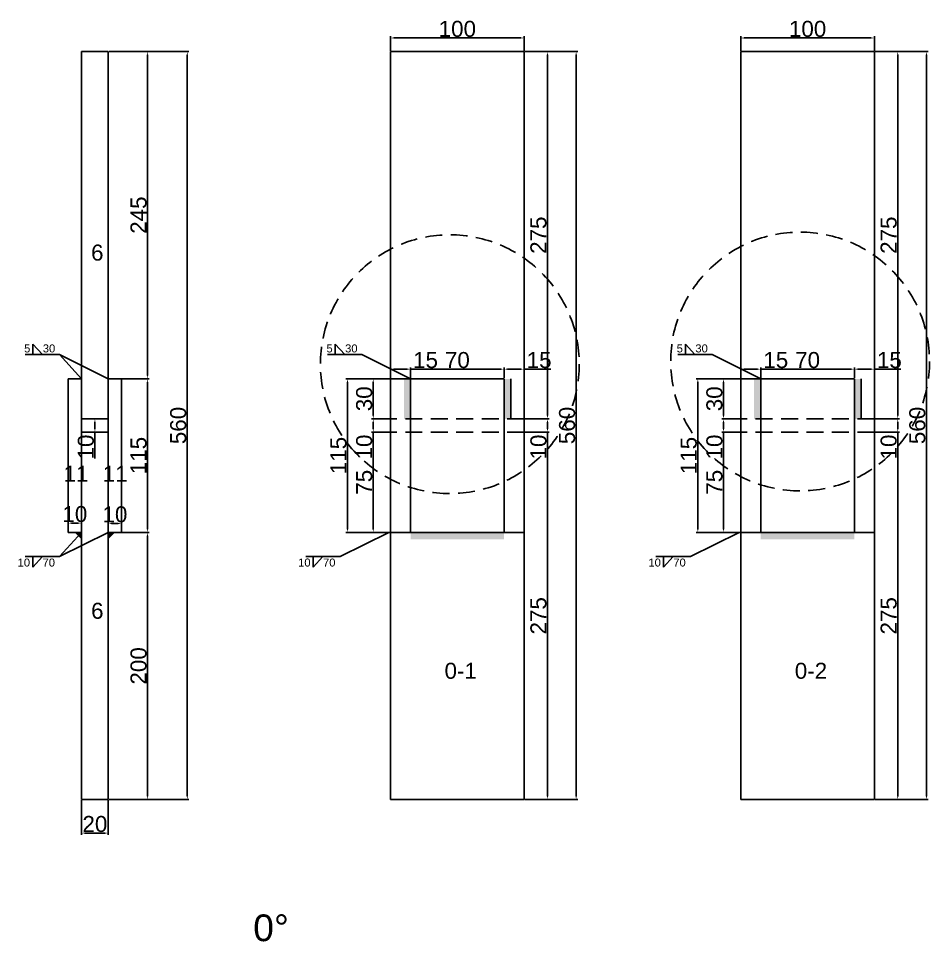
# Model space of a CAD drawing. Header units: millimetres. Extents: x 1455 to 24185, y -7314 to 4772.
# Drawn here: x 21906 to 22588, y 1760 to 2451 of the extents above; entities that cross this region are included whole.
import ezdxf

# ---------------------------------------------------------------- set-up
doc = ezdxf.new("R2010")
doc.units = ezdxf.units.MM
doc.linetypes.add('DASHED', pattern=[19.05, 12.7, -6.35])
for name, color, linetype in [('切平处', 3, 'DASHED'), ('尺寸标注', 6, 'Continuous'), ('标号', 4, 'Continuous'), ('焊缝', 250, 'Continuous')]:
    doc.layers.add(name, color=color, linetype=linetype)
doc.styles.get("Standard").update_dxf_attribs({"font": 'arial.ttf'})
doc.dimstyles.new('ISO-25-JHF', dxfattribs={"dimtxt": 12, "dimasz": 2.5, "dimexe": 1.25, "dimexo": 0.625, "dimtad": 1, "dimtxsty": 'Standard', "dimcen": 2.5, "dimadec": 0, "dimazin": 0, "dimtfac": 1, "dimtmove": 0, "dimatfit": 3, "dimfxl": 1, "dimarcsym": 0})

# ---------------------------------------------------------------- blocks, each defined once
blk = doc.blocks.new('*D1516')
at = {"layer": 'Defpoints', "color": 0, "transparency": 16777216}
for p in [(22284.42, 2436.41), (22184.42, 2426.27), (22284.42, 2426.27)]:
    blk.add_point(p, dxfattribs=at)
at = {"layer": '尺寸标注', "color": 0, "lineweight": -2, "transparency": 16777216}
for p, q in [((22184.42, 2426.9), (22184.42, 2437.66)), ((22186.92, 2436.41), (22281.92, 2436.41)), ((22284.42, 2426.9), (22284.42, 2437.66))]:
    blk.add_line(p, q, dxfattribs=at)
at = {"layer": '尺寸标注', "color": 0, "transparency": 16777216}
for points in [[(22186.92, 2436.83), (22186.92, 2435.99), (22184.42, 2436.41)], [(22281.92, 2436.83), (22281.92, 2435.99), (22284.42, 2436.41)]]:
    blk.add_solid(points, dxfattribs=at)
at = {"layer": '尺寸标注', "color": 0, "transparency": 16777216, "insert": (22234.42, 2443.16), "char_height": 12, "attachment_point": 5}
blk.add_mtext('100', dxfattribs=at)
blk = doc.blocks.new('*D1517')
at = {"layer": 'Defpoints', "color": 0, "transparency": 16777216}
for p in [(22284.42, 2426.27), (22284.42, 2151.27), (22301.9, 2151.27)]:
    blk.add_point(p, dxfattribs=at)
at = {"layer": '尺寸标注', "color": 0, "lineweight": -2, "transparency": 16777216}
for p, q in [((22285.04, 2426.27), (22303.15, 2426.27)), ((22301.9, 2423.77), (22301.9, 2153.77)), ((22285.04, 2151.27), (22303.15, 2151.27))]:
    blk.add_line(p, q, dxfattribs=at)
at = {"layer": '尺寸标注', "color": 0, "transparency": 16777216}
for points in [[(22301.48, 2423.77), (22302.31, 2423.77), (22301.9, 2426.27)], [(22301.48, 2153.77), (22302.31, 2153.77), (22301.9, 2151.27)]]:
    blk.add_solid(points, dxfattribs=at)
at = {"layer": '尺寸标注', "color": 0, "transparency": 16777216, "insert": (22295.15, 2288.77), "char_height": 12, "attachment_point": 5, "rotation": 90}
blk.add_mtext('275', dxfattribs=at)
blk = doc.blocks.new('*D1518')
at = {"layer": 'Defpoints', "color": 0, "transparency": 16777216}
for p in [(22284.42, 2151.27), (22284.42, 2141.27), (22301.9, 2141.27)]:
    blk.add_point(p, dxfattribs=at)
at = {"layer": '尺寸标注', "color": 0, "lineweight": -2, "transparency": 16777216}
for p, q in [((22285.04, 2151.27), (22303.15, 2151.27)), ((22301.9, 2148.77), (22301.9, 2143.77)), ((22285.04, 2141.27), (22303.15, 2141.27)), ((22301.9, 2141.27), (22301.9, 2121.5))]:
    blk.add_line(p, q, dxfattribs=at)
at = {"layer": '尺寸标注', "color": 0, "transparency": 16777216}
for points in [[(22301.48, 2148.77), (22302.31, 2148.77), (22301.9, 2151.27)], [(22301.48, 2143.77), (22302.31, 2143.77), (22301.9, 2141.27)]]:
    blk.add_solid(points, dxfattribs=at)
at = {"layer": '尺寸标注', "color": 0, "transparency": 16777216, "insert": (22295.15, 2130.14), "char_height": 12, "attachment_point": 5, "rotation": 90}
blk.add_mtext('10', dxfattribs=at)
blk = doc.blocks.new('*D1519')
at = {"layer": 'Defpoints', "color": 0, "transparency": 16777216}
for p in [(22284.42, 2141.27), (22284.42, 1866.27), (22301.9, 1866.27)]:
    blk.add_point(p, dxfattribs=at)
at = {"layer": '尺寸标注', "color": 0, "lineweight": -2, "transparency": 16777216}
for p, q in [((22285.04, 2141.27), (22303.15, 2141.27)), ((22301.9, 2138.77), (22301.9, 1868.77)), ((22285.04, 1866.27), (22303.15, 1866.27))]:
    blk.add_line(p, q, dxfattribs=at)
at = {"layer": '尺寸标注', "color": 0, "transparency": 16777216}
for points in [[(22301.48, 2138.77), (22302.31, 2138.77), (22301.9, 2141.27)], [(22301.48, 1868.77), (22302.31, 1868.77), (22301.9, 1866.27)]]:
    blk.add_solid(points, dxfattribs=at)
at = {"layer": '尺寸标注', "color": 0, "transparency": 16777216, "insert": (22295.15, 2003.77), "char_height": 12, "attachment_point": 5, "rotation": 90}
blk.add_mtext('275', dxfattribs=at)
blk = doc.blocks.new('*D1448')
at = {"layer": 'Defpoints', "color": 0, "transparency": 16777216}
for p in [(22284.42, 2426.27), (22284.42, 1866.27), (22323.35, 1866.27)]:
    blk.add_point(p, dxfattribs=at)
at = {"layer": '尺寸标注', "color": 0, "lineweight": -2, "transparency": 16777216}
for p, q in [((22285.04, 2426.27), (22324.6, 2426.27)), ((22323.35, 2423.77), (22323.35, 1868.77)), ((22285.04, 1866.27), (22324.6, 1866.27))]:
    blk.add_line(p, q, dxfattribs=at)
at = {"layer": '尺寸标注', "color": 0, "transparency": 16777216}
for points in [[(22322.93, 2423.77), (22323.77, 2423.77), (22323.35, 2426.27)], [(22322.93, 1868.77), (22323.77, 1868.77), (22323.35, 1866.27)]]:
    blk.add_solid(points, dxfattribs=at)
at = {"layer": '尺寸标注', "color": 0, "transparency": 16777216, "insert": (22316.6, 2146.27), "char_height": 12, "attachment_point": 5, "rotation": 90}
blk.add_mtext('560', dxfattribs=at)
blk = doc.blocks.new('*D1520')
at = {"layer": 'Defpoints', "color": 0, "transparency": 16777216}
for p in [(21953.15, 1866.27), (21973.15, 1866.27), (21973.15, 1841.08)]:
    blk.add_point(p, dxfattribs=at)
at = {"layer": '尺寸标注', "color": 0, "lineweight": -2, "transparency": 16777216}
for p, q in [((21953.15, 1865.65), (21953.15, 1839.83)), ((21973.15, 1865.65), (21973.15, 1839.83)), ((21955.65, 1841.08), (21970.65, 1841.08))]:
    blk.add_line(p, q, dxfattribs=at)
at = {"layer": '尺寸标注', "color": 0, "transparency": 16777216}
for points in [[(21955.65, 1841.49), (21955.65, 1840.66), (21953.15, 1841.08)], [(21970.65, 1841.49), (21970.65, 1840.66), (21973.15, 1841.08)]]:
    blk.add_solid(points, dxfattribs=at)
at = {"layer": '尺寸标注', "color": 0, "transparency": 16777216, "insert": (21963.15, 1847.83), "char_height": 12, "attachment_point": 5}
blk.add_mtext('20', dxfattribs=at)
blk = doc.blocks.new('*D1521')
at = {"layer": 'Defpoints', "color": 0, "transparency": 16777216}
for p in [(21953.15, 2073.16), (21943.15, 2066.27), (21953.15, 2066.27)]:
    blk.add_point(p, dxfattribs=at)
at = {"layer": '尺寸标注', "color": 0, "lineweight": -2, "transparency": 16777216}
for p, q in [((21943.15, 2066.9), (21943.15, 2074.41)), ((21953.15, 2066.9), (21953.15, 2074.41)), ((21945.65, 2073.16), (21950.65, 2073.16))]:
    blk.add_line(p, q, dxfattribs=at)
at = {"layer": '尺寸标注', "color": 0, "transparency": 16777216}
for points in [[(21945.65, 2073.57), (21945.65, 2072.74), (21943.15, 2073.16)], [(21950.65, 2073.57), (21950.65, 2072.74), (21953.15, 2073.16)]]:
    blk.add_solid(points, dxfattribs=at)
at = {"layer": '尺寸标注', "color": 0, "transparency": 16777216, "insert": (21948.15, 2079.91), "char_height": 12, "attachment_point": 5}
blk.add_mtext('10', dxfattribs=at)
blk = doc.blocks.new('*D1522')
at = {"layer": 'Defpoints', "color": 0, "transparency": 16777216}
for p in [(21983.15, 2072.94), (21973.15, 2066.27), (21983.15, 2066.27)]:
    blk.add_point(p, dxfattribs=at)
at = {"layer": '尺寸标注', "color": 0, "lineweight": -2, "transparency": 16777216}
for p, q in [((21973.15, 2066.9), (21973.15, 2074.19)), ((21983.15, 2066.9), (21983.15, 2074.19)), ((21975.65, 2072.94), (21980.65, 2072.94))]:
    blk.add_line(p, q, dxfattribs=at)
at = {"layer": '尺寸标注', "color": 0, "transparency": 16777216}
for points in [[(21975.65, 2073.36), (21975.65, 2072.53), (21973.15, 2072.94)], [(21980.65, 2073.36), (21980.65, 2072.53), (21983.15, 2072.94)]]:
    blk.add_solid(points, dxfattribs=at)
at = {"layer": '尺寸标注', "color": 0, "transparency": 16777216, "insert": (21978.15, 2079.69), "char_height": 12, "attachment_point": 5}
blk.add_mtext('10', dxfattribs=at)
blk = doc.blocks.new('*D1523')
at = {"layer": 'Defpoints', "color": 0, "transparency": 16777216}
for p in [(21973.15, 2426.27), (21973.15, 2181.27), (22002.62, 2181.27)]:
    blk.add_point(p, dxfattribs=at)
at = {"layer": '尺寸标注', "color": 0, "lineweight": -2, "transparency": 16777216}
for p, q in [((21973.78, 2426.27), (22003.87, 2426.27)), ((22002.62, 2423.77), (22002.62, 2183.77)), ((21973.78, 2181.27), (22003.87, 2181.27))]:
    blk.add_line(p, q, dxfattribs=at)
at = {"layer": '尺寸标注', "color": 0, "transparency": 16777216}
for points in [[(22002.2, 2423.77), (22003.04, 2423.77), (22002.62, 2426.27)], [(22002.2, 2183.77), (22003.04, 2183.77), (22002.62, 2181.27)]]:
    blk.add_solid(points, dxfattribs=at)
at = {"layer": '尺寸标注', "color": 0, "transparency": 16777216, "insert": (21995.87, 2303.77), "char_height": 12, "attachment_point": 5, "rotation": 90}
blk.add_mtext('245', dxfattribs=at)
blk = doc.blocks.new('*D1524')
at = {"layer": 'Defpoints', "color": 0, "transparency": 16777216}
for p in [(21983.15, 2181.27), (21983.15, 2066.27), (22002.62, 2066.27)]:
    blk.add_point(p, dxfattribs=at)
at = {"layer": '尺寸标注', "color": 0, "lineweight": -2, "transparency": 16777216}
for p, q in [((21983.78, 2181.27), (22003.87, 2181.27)), ((22002.62, 2178.77), (22002.62, 2068.77)), ((21983.78, 2066.27), (22003.87, 2066.27))]:
    blk.add_line(p, q, dxfattribs=at)
at = {"layer": '尺寸标注', "color": 0, "transparency": 16777216}
for points in [[(22002.2, 2178.77), (22003.04, 2178.77), (22002.62, 2181.27)], [(22002.2, 2068.77), (22003.04, 2068.77), (22002.62, 2066.27)]]:
    blk.add_solid(points, dxfattribs=at)
at = {"layer": '尺寸标注', "color": 0, "transparency": 16777216, "insert": (21995.87, 2123.77), "char_height": 12, "attachment_point": 5, "rotation": 90}
blk.add_mtext('115', dxfattribs=at)
blk = doc.blocks.new('*D1525')
at = {"layer": 'Defpoints', "color": 0, "transparency": 16777216}
for p in [(21973.15, 2066.27), (21973.15, 1866.27), (22002.62, 1866.27)]:
    blk.add_point(p, dxfattribs=at)
at = {"layer": '尺寸标注', "color": 0, "lineweight": -2, "transparency": 16777216}
for p, q in [((21973.78, 2066.27), (22003.87, 2066.27)), ((22002.62, 2063.77), (22002.62, 1868.77)), ((21973.78, 1866.27), (22003.87, 1866.27))]:
    blk.add_line(p, q, dxfattribs=at)
at = {"layer": '尺寸标注', "color": 0, "transparency": 16777216}
for points in [[(22002.2, 2063.77), (22003.04, 2063.77), (22002.62, 2066.27)], [(22002.2, 1868.77), (22003.04, 1868.77), (22002.62, 1866.27)]]:
    blk.add_solid(points, dxfattribs=at)
at = {"layer": '尺寸标注', "color": 0, "transparency": 16777216, "insert": (21995.87, 1966.27), "char_height": 12, "attachment_point": 5, "rotation": 90}
blk.add_mtext('200', dxfattribs=at)
blk = doc.blocks.new('*D1449')
at = {"layer": 'Defpoints', "color": 0, "transparency": 16777216}
for p in [(21973.78, 2426.27), (21973.78, 1866.27), (22032.29, 1866.27)]:
    blk.add_point(p, dxfattribs=at)
at = {"layer": '尺寸标注', "color": 0, "lineweight": -2, "transparency": 16777216}
for p, q in [((21974.4, 2426.27), (22033.54, 2426.27)), ((22032.29, 2423.77), (22032.29, 1868.77)), ((21974.4, 1866.27), (22033.54, 1866.27))]:
    blk.add_line(p, q, dxfattribs=at)
at = {"layer": '尺寸标注', "color": 0, "transparency": 16777216}
for points in [[(22031.87, 2423.77), (22032.71, 2423.77), (22032.29, 2426.27)], [(22031.87, 1868.77), (22032.71, 1868.77), (22032.29, 1866.27)]]:
    blk.add_solid(points, dxfattribs=at)
at = {"layer": '尺寸标注', "color": 0, "transparency": 16777216, "insert": (22025.54, 2146.27), "char_height": 12, "attachment_point": 5, "rotation": 90}
blk.add_mtext('560', dxfattribs=at)
blk = doc.blocks.new('*D1526')
at = {"layer": 'Defpoints', "color": 0, "transparency": 16777216}
for p in [(21973.15, 2151.27), (21963.15, 2141.27), (21973.15, 2141.27)]:
    blk.add_point(p, dxfattribs=at)
at = {"layer": '尺寸标注', "color": 0, "lineweight": -2, "transparency": 16777216}
for p, q in [((21972.53, 2151.27), (21961.9, 2151.27)), ((21963.15, 2148.77), (21963.15, 2143.77)), ((21972.53, 2141.27), (21961.9, 2141.27)), ((21963.15, 2141.27), (21963.15, 2121.5))]:
    blk.add_line(p, q, dxfattribs=at)
at = {"layer": '尺寸标注', "color": 0, "transparency": 16777216}
for points in [[(21962.74, 2148.77), (21963.57, 2148.77), (21963.15, 2151.27)], [(21962.74, 2143.77), (21963.57, 2143.77), (21963.15, 2141.27)]]:
    blk.add_solid(points, dxfattribs=at)
at = {"layer": '尺寸标注', "color": 0, "transparency": 16777216, "insert": (21956.4, 2130.14), "char_height": 12, "attachment_point": 5, "rotation": 90}
blk.add_mtext('10', dxfattribs=at)
blk = doc.blocks.new('*D1527')
at = {"layer": 'Defpoints', "color": 0, "transparency": 16777216}
for p in [(22152.26, 2181.27), (22199.42, 2181.27), (22199.42, 2066.27)]:
    blk.add_point(p, dxfattribs=at)
at = {"layer": '尺寸标注', "color": 0, "lineweight": -2, "transparency": 16777216}
for p, q in [((22198.79, 2181.27), (22151.01, 2181.27)), ((22152.26, 2068.77), (22152.26, 2178.77)), ((22198.79, 2066.27), (22151.01, 2066.27))]:
    blk.add_line(p, q, dxfattribs=at)
at = {"layer": '尺寸标注', "color": 0, "transparency": 16777216}
for points in [[(22151.84, 2178.77), (22152.68, 2178.77), (22152.26, 2181.27)], [(22151.84, 2068.77), (22152.68, 2068.77), (22152.26, 2066.27)]]:
    blk.add_solid(points, dxfattribs=at)
at = {"layer": '尺寸标注', "color": 0, "transparency": 16777216, "insert": (22145.51, 2123.77), "char_height": 12, "attachment_point": 5, "rotation": 90}
blk.add_mtext('115', dxfattribs=at)
blk = doc.blocks.new('*D1450')
at = {"layer": 'Defpoints', "color": 0, "transparency": 16777216}
for p in [(22171.47, 2181.27), (22184.42, 2181.27), (22184.42, 2151.27)]:
    blk.add_point(p, dxfattribs=at)
at = {"layer": '尺寸标注', "color": 0, "lineweight": -2, "transparency": 16777216}
for p, q in [((22183.79, 2181.27), (22170.22, 2181.27)), ((22171.47, 2153.77), (22171.47, 2178.77)), ((22183.79, 2151.27), (22170.22, 2151.27))]:
    blk.add_line(p, q, dxfattribs=at)
at = {"layer": '尺寸标注', "color": 0, "transparency": 16777216}
for points in [[(22171.05, 2178.77), (22171.89, 2178.77), (22171.47, 2181.27)], [(22171.05, 2153.77), (22171.89, 2153.77), (22171.47, 2151.27)]]:
    blk.add_solid(points, dxfattribs=at)
at = {"layer": '尺寸标注', "color": 0, "transparency": 16777216, "insert": (22164.71, 2166.27), "char_height": 12, "attachment_point": 5, "rotation": 90}
blk.add_mtext('30', dxfattribs=at)
blk = doc.blocks.new('*D1497')
at = {"layer": 'Defpoints', "color": 0, "transparency": 16777216}
for p in [(22199.42, 2188.45), (22184.42, 2181.27), (22199.42, 2181.27)]:
    blk.add_point(p, dxfattribs=at)
at = {"layer": '尺寸标注', "color": 0, "lineweight": -2, "transparency": 16777216}
for p, q in [((22184.42, 2181.9), (22184.42, 2189.7)), ((22186.92, 2188.45), (22196.92, 2188.45)), ((22199.42, 2181.9), (22199.42, 2189.7)), ((22199.42, 2188.45), (22219.32, 2188.45))]:
    blk.add_line(p, q, dxfattribs=at)
at = {"layer": '尺寸标注', "color": 0, "transparency": 16777216}
for points in [[(22186.92, 2188.86), (22186.92, 2188.03), (22184.42, 2188.45)], [(22196.92, 2188.86), (22196.92, 2188.03), (22199.42, 2188.45)]]:
    blk.add_solid(points, dxfattribs=at)
at = {"layer": '尺寸标注', "color": 0, "transparency": 16777216, "insert": (22210.62, 2195.2), "char_height": 12, "attachment_point": 5}
blk.add_mtext('15', dxfattribs=at)
blk = doc.blocks.new('*D1498')
at = {"layer": 'Defpoints', "color": 0, "transparency": 16777216}
for p in [(22269.42, 2188.45), (22199.42, 2181.27), (22269.42, 2181.27)]:
    blk.add_point(p, dxfattribs=at)
at = {"layer": '尺寸标注', "color": 0, "lineweight": -2, "transparency": 16777216}
for p, q in [((22199.42, 2181.9), (22199.42, 2189.7)), ((22201.92, 2188.45), (22266.92, 2188.45)), ((22269.42, 2181.9), (22269.42, 2189.7))]:
    blk.add_line(p, q, dxfattribs=at)
at = {"layer": '尺寸标注', "color": 0, "transparency": 16777216}
for points in [[(22201.92, 2188.86), (22201.92, 2188.03), (22199.42, 2188.45)], [(22266.92, 2188.86), (22266.92, 2188.03), (22269.42, 2188.45)]]:
    blk.add_solid(points, dxfattribs=at)
at = {"layer": '尺寸标注', "color": 0, "transparency": 16777216, "insert": (22234.42, 2195.2), "char_height": 12, "attachment_point": 5}
blk.add_mtext('70', dxfattribs=at)
blk = doc.blocks.new('*D1499')
at = {"layer": 'Defpoints', "color": 0, "transparency": 16777216}
for p in [(22284.42, 2188.45), (22269.42, 2181.27), (22284.42, 2181.27)]:
    blk.add_point(p, dxfattribs=at)
at = {"layer": '尺寸标注', "color": 0, "lineweight": -2, "transparency": 16777216}
for p, q in [((22269.42, 2181.9), (22269.42, 2189.7)), ((22271.92, 2188.45), (22281.92, 2188.45)), ((22284.42, 2181.9), (22284.42, 2189.7)), ((22284.42, 2188.45), (22304.32, 2188.45))]:
    blk.add_line(p, q, dxfattribs=at)
at = {"layer": '尺寸标注', "color": 0, "transparency": 16777216}
for points in [[(22271.92, 2188.86), (22271.92, 2188.03), (22269.42, 2188.45)], [(22281.92, 2188.86), (22281.92, 2188.03), (22284.42, 2188.45)]]:
    blk.add_solid(points, dxfattribs=at)
at = {"layer": '尺寸标注', "color": 0, "transparency": 16777216, "insert": (22295.62, 2195.2), "char_height": 12, "attachment_point": 5}
blk.add_mtext('15', dxfattribs=at)
blk = doc.blocks.new('*D1500')
at = {"layer": 'Defpoints', "color": 0, "transparency": 16777216}
for p in [(22184.42, 2151.27), (22171.47, 2141.27), (22184.42, 2141.27)]:
    blk.add_point(p, dxfattribs=at)
at = {"layer": '尺寸标注', "color": 0, "lineweight": -2, "transparency": 16777216}
for p, q in [((22183.79, 2151.27), (22170.22, 2151.27)), ((22171.47, 2148.77), (22171.47, 2143.77)), ((22183.79, 2141.27), (22170.22, 2141.27)), ((22171.47, 2141.27), (22171.47, 2121.5))]:
    blk.add_line(p, q, dxfattribs=at)
at = {"layer": '尺寸标注', "color": 0, "transparency": 16777216}
for points in [[(22171.05, 2148.77), (22171.89, 2148.77), (22171.47, 2151.27)], [(22171.05, 2143.77), (22171.89, 2143.77), (22171.47, 2141.27)]]:
    blk.add_solid(points, dxfattribs=at)
at = {"layer": '尺寸标注', "color": 0, "transparency": 16777216, "insert": (22164.72, 2130.14), "char_height": 12, "attachment_point": 5, "rotation": 90}
blk.add_mtext('10', dxfattribs=at)
blk = doc.blocks.new('*D1501')
at = {"layer": 'Defpoints', "color": 0, "transparency": 16777216}
for p in [(22184.42, 2141.27), (22171.47, 2066.27), (22184.42, 2066.27)]:
    blk.add_point(p, dxfattribs=at)
at = {"layer": '尺寸标注', "color": 0, "lineweight": -2, "transparency": 16777216}
for p, q in [((22183.79, 2141.27), (22170.22, 2141.27)), ((22171.47, 2138.77), (22171.47, 2068.77)), ((22183.79, 2066.27), (22170.22, 2066.27))]:
    blk.add_line(p, q, dxfattribs=at)
at = {"layer": '尺寸标注', "color": 0, "transparency": 16777216}
for points in [[(22171.05, 2138.77), (22171.89, 2138.77), (22171.47, 2141.27)], [(22171.05, 2068.77), (22171.89, 2068.77), (22171.47, 2066.27)]]:
    blk.add_solid(points, dxfattribs=at)
at = {"layer": '尺寸标注', "color": 0, "transparency": 16777216, "insert": (22164.74, 2103.77), "char_height": 12, "attachment_point": 5, "rotation": 90}
blk.add_mtext('75', dxfattribs=at)
blk = doc.blocks.new('*D1595')
at = {"layer": 'Defpoints', "color": 0, "transparency": 16777216}
for p in [(22546.57, 2436.41), (22446.57, 2426.27), (22546.57, 2426.27)]:
    blk.add_point(p, dxfattribs=at)
at = {"layer": '尺寸标注', "color": 0, "lineweight": -2, "transparency": 16777216}
for p, q in [((22446.57, 2426.9), (22446.57, 2437.66)), ((22449.07, 2436.41), (22544.07, 2436.41)), ((22546.57, 2426.9), (22546.57, 2437.66))]:
    blk.add_line(p, q, dxfattribs=at)
at = {"layer": '尺寸标注', "color": 0, "transparency": 16777216}
for points in [[(22449.07, 2436.83), (22449.07, 2435.99), (22446.57, 2436.41)], [(22544.07, 2436.83), (22544.07, 2435.99), (22546.57, 2436.41)]]:
    blk.add_solid(points, dxfattribs=at)
at = {"layer": '尺寸标注', "color": 0, "transparency": 16777216, "insert": (22496.57, 2443.16), "char_height": 12, "attachment_point": 5}
blk.add_mtext('100', dxfattribs=at)
blk = doc.blocks.new('*D1596')
at = {"layer": 'Defpoints', "color": 0, "transparency": 16777216}
for p in [(22546.57, 2426.27), (22546.57, 2151.27), (22564.05, 2151.27)]:
    blk.add_point(p, dxfattribs=at)
at = {"layer": '尺寸标注', "color": 0, "lineweight": -2, "transparency": 16777216}
for p, q in [((22547.2, 2426.27), (22565.3, 2426.27)), ((22564.05, 2423.77), (22564.05, 2153.77)), ((22547.2, 2151.27), (22565.3, 2151.27))]:
    blk.add_line(p, q, dxfattribs=at)
at = {"layer": '尺寸标注', "color": 0, "transparency": 16777216}
for points in [[(22563.63, 2423.77), (22564.47, 2423.77), (22564.05, 2426.27)], [(22563.63, 2153.77), (22564.47, 2153.77), (22564.05, 2151.27)]]:
    blk.add_solid(points, dxfattribs=at)
at = {"layer": '尺寸标注', "color": 0, "transparency": 16777216, "insert": (22557.3, 2288.77), "char_height": 12, "attachment_point": 5, "rotation": 90}
blk.add_mtext('275', dxfattribs=at)
blk = doc.blocks.new('*D1597')
at = {"layer": 'Defpoints', "color": 0, "transparency": 16777216}
for p in [(22546.57, 2151.27), (22546.57, 2141.27), (22564.05, 2141.27)]:
    blk.add_point(p, dxfattribs=at)
at = {"layer": '尺寸标注', "color": 0, "lineweight": -2, "transparency": 16777216}
for p, q in [((22547.2, 2151.27), (22565.3, 2151.27)), ((22564.05, 2148.77), (22564.05, 2143.77)), ((22547.2, 2141.27), (22565.3, 2141.27)), ((22564.05, 2141.27), (22564.05, 2121.5))]:
    blk.add_line(p, q, dxfattribs=at)
at = {"layer": '尺寸标注', "color": 0, "transparency": 16777216}
for points in [[(22563.63, 2148.77), (22564.47, 2148.77), (22564.05, 2151.27)], [(22563.63, 2143.77), (22564.47, 2143.77), (22564.05, 2141.27)]]:
    blk.add_solid(points, dxfattribs=at)
at = {"layer": '尺寸标注', "color": 0, "transparency": 16777216, "insert": (22557.3, 2130.14), "char_height": 12, "attachment_point": 5, "rotation": 90}
blk.add_mtext('10', dxfattribs=at)
blk = doc.blocks.new('*D1598')
at = {"layer": 'Defpoints', "color": 0, "transparency": 16777216}
for p in [(22546.57, 2141.27), (22546.57, 1866.27), (22564.05, 1866.27)]:
    blk.add_point(p, dxfattribs=at)
at = {"layer": '尺寸标注', "color": 0, "lineweight": -2, "transparency": 16777216}
for p, q in [((22547.2, 2141.27), (22565.3, 2141.27)), ((22564.05, 2138.77), (22564.05, 1868.77)), ((22547.2, 1866.27), (22565.3, 1866.27))]:
    blk.add_line(p, q, dxfattribs=at)
at = {"layer": '尺寸标注', "color": 0, "transparency": 16777216}
for points in [[(22563.63, 2138.77), (22564.47, 2138.77), (22564.05, 2141.27)], [(22563.63, 1868.77), (22564.47, 1868.77), (22564.05, 1866.27)]]:
    blk.add_solid(points, dxfattribs=at)
at = {"layer": '尺寸标注', "color": 0, "transparency": 16777216, "insert": (22557.3, 2003.77), "char_height": 12, "attachment_point": 5, "rotation": 90}
blk.add_mtext('275', dxfattribs=at)
blk = doc.blocks.new('*D1479')
at = {"layer": 'Defpoints', "color": 0, "transparency": 16777216}
for p in [(22546.57, 2426.27), (22546.57, 1866.27), (22585.5, 1866.27)]:
    blk.add_point(p, dxfattribs=at)
at = {"layer": '尺寸标注', "color": 0, "lineweight": -2, "transparency": 16777216}
for p, q in [((22547.2, 2426.27), (22586.75, 2426.27)), ((22585.5, 2423.77), (22585.5, 1868.77)), ((22547.2, 1866.27), (22586.75, 1866.27))]:
    blk.add_line(p, q, dxfattribs=at)
at = {"layer": '尺寸标注', "color": 0, "transparency": 16777216}
for points in [[(22585.08, 2423.77), (22585.92, 2423.77), (22585.5, 2426.27)], [(22585.08, 1868.77), (22585.92, 1868.77), (22585.5, 1866.27)]]:
    blk.add_solid(points, dxfattribs=at)
at = {"layer": '尺寸标注', "color": 0, "transparency": 16777216, "insert": (22578.75, 2146.27), "char_height": 12, "attachment_point": 5, "rotation": 90}
blk.add_mtext('560', dxfattribs=at)
blk = doc.blocks.new('*D1599')
at = {"layer": 'Defpoints', "color": 0, "transparency": 16777216}
for p in [(22414.41, 2181.27), (22461.57, 2181.27), (22461.57, 2066.27)]:
    blk.add_point(p, dxfattribs=at)
at = {"layer": '尺寸标注', "color": 0, "lineweight": -2, "transparency": 16777216}
for p, q in [((22460.95, 2181.27), (22413.16, 2181.27)), ((22414.41, 2068.77), (22414.41, 2178.77)), ((22460.95, 2066.27), (22413.16, 2066.27))]:
    blk.add_line(p, q, dxfattribs=at)
at = {"layer": '尺寸标注', "color": 0, "transparency": 16777216}
for points in [[(22414, 2178.77), (22414.83, 2178.77), (22414.41, 2181.27)], [(22414, 2068.77), (22414.83, 2068.77), (22414.41, 2066.27)]]:
    blk.add_solid(points, dxfattribs=at)
at = {"layer": '尺寸标注', "color": 0, "transparency": 16777216, "insert": (22407.66, 2123.77), "char_height": 12, "attachment_point": 5, "rotation": 90}
blk.add_mtext('115', dxfattribs=at)
blk = doc.blocks.new('*D1480')
at = {"layer": 'Defpoints', "color": 0, "transparency": 16777216}
for p in [(22433.62, 2181.27), (22446.57, 2181.27), (22446.57, 2151.27)]:
    blk.add_point(p, dxfattribs=at)
at = {"layer": '尺寸标注', "color": 0, "lineweight": -2, "transparency": 16777216}
for p, q in [((22445.95, 2181.27), (22432.37, 2181.27)), ((22433.62, 2153.77), (22433.62, 2178.77)), ((22445.95, 2151.27), (22432.37, 2151.27))]:
    blk.add_line(p, q, dxfattribs=at)
at = {"layer": '尺寸标注', "color": 0, "transparency": 16777216}
for points in [[(22433.2, 2178.77), (22434.04, 2178.77), (22433.62, 2181.27)], [(22433.2, 2153.77), (22434.04, 2153.77), (22433.62, 2151.27)]]:
    blk.add_solid(points, dxfattribs=at)
at = {"layer": '尺寸标注', "color": 0, "transparency": 16777216, "insert": (22426.86, 2166.27), "char_height": 12, "attachment_point": 5, "rotation": 90}
blk.add_mtext('30', dxfattribs=at)
blk = doc.blocks.new('*D1600')
at = {"layer": 'Defpoints', "color": 0, "transparency": 16777216}
for p in [(22461.57, 2188.45), (22446.57, 2181.27), (22461.57, 2181.27)]:
    blk.add_point(p, dxfattribs=at)
at = {"layer": '尺寸标注', "color": 0, "lineweight": -2, "transparency": 16777216}
for p, q in [((22446.57, 2181.9), (22446.57, 2189.7)), ((22449.07, 2188.45), (22459.07, 2188.45)), ((22461.57, 2181.9), (22461.57, 2189.7)), ((22461.57, 2188.45), (22481.47, 2188.45))]:
    blk.add_line(p, q, dxfattribs=at)
at = {"layer": '尺寸标注', "color": 0, "transparency": 16777216}
for points in [[(22449.07, 2188.86), (22449.07, 2188.03), (22446.57, 2188.45)], [(22459.07, 2188.86), (22459.07, 2188.03), (22461.57, 2188.45)]]:
    blk.add_solid(points, dxfattribs=at)
at = {"layer": '尺寸标注', "color": 0, "transparency": 16777216, "insert": (22472.77, 2195.2), "char_height": 12, "attachment_point": 5}
blk.add_mtext('15', dxfattribs=at)
blk = doc.blocks.new('*D1601')
at = {"layer": 'Defpoints', "color": 0, "transparency": 16777216}
for p in [(22531.57, 2188.45), (22461.57, 2181.27), (22531.57, 2181.27)]:
    blk.add_point(p, dxfattribs=at)
at = {"layer": '尺寸标注', "color": 0, "lineweight": -2, "transparency": 16777216}
for p, q in [((22461.57, 2181.9), (22461.57, 2189.7)), ((22464.07, 2188.45), (22529.07, 2188.45)), ((22531.57, 2181.9), (22531.57, 2189.7))]:
    blk.add_line(p, q, dxfattribs=at)
at = {"layer": '尺寸标注', "color": 0, "transparency": 16777216}
for points in [[(22464.07, 2188.86), (22464.07, 2188.03), (22461.57, 2188.45)], [(22529.07, 2188.86), (22529.07, 2188.03), (22531.57, 2188.45)]]:
    blk.add_solid(points, dxfattribs=at)
at = {"layer": '尺寸标注', "color": 0, "transparency": 16777216, "insert": (22496.57, 2195.2), "char_height": 12, "attachment_point": 5}
blk.add_mtext('70', dxfattribs=at)
blk = doc.blocks.new('*D1602')
at = {"layer": 'Defpoints', "color": 0, "transparency": 16777216}
for p in [(22546.57, 2188.45), (22531.57, 2181.27), (22546.57, 2181.27)]:
    blk.add_point(p, dxfattribs=at)
at = {"layer": '尺寸标注', "color": 0, "lineweight": -2, "transparency": 16777216}
for p, q in [((22531.57, 2181.9), (22531.57, 2189.7)), ((22534.07, 2188.45), (22544.07, 2188.45)), ((22546.57, 2181.9), (22546.57, 2189.7)), ((22546.57, 2188.45), (22566.47, 2188.45))]:
    blk.add_line(p, q, dxfattribs=at)
at = {"layer": '尺寸标注', "color": 0, "transparency": 16777216}
for points in [[(22534.07, 2188.86), (22534.07, 2188.03), (22531.57, 2188.45)], [(22544.07, 2188.86), (22544.07, 2188.03), (22546.57, 2188.45)]]:
    blk.add_solid(points, dxfattribs=at)
at = {"layer": '尺寸标注', "color": 0, "transparency": 16777216, "insert": (22557.77, 2195.2), "char_height": 12, "attachment_point": 5}
blk.add_mtext('15', dxfattribs=at)
blk = doc.blocks.new('*D1603')
at = {"layer": 'Defpoints', "color": 0, "transparency": 16777216}
for p in [(22446.57, 2151.27), (22433.62, 2141.27), (22446.57, 2141.27)]:
    blk.add_point(p, dxfattribs=at)
at = {"layer": '尺寸标注', "color": 0, "lineweight": -2, "transparency": 16777216}
for p, q in [((22445.95, 2151.27), (22432.37, 2151.27)), ((22433.62, 2148.77), (22433.62, 2143.77)), ((22445.95, 2141.27), (22432.37, 2141.27)), ((22433.62, 2141.27), (22433.62, 2121.5))]:
    blk.add_line(p, q, dxfattribs=at)
at = {"layer": '尺寸标注', "color": 0, "transparency": 16777216}
for points in [[(22433.2, 2148.77), (22434.04, 2148.77), (22433.62, 2151.27)], [(22433.2, 2143.77), (22434.04, 2143.77), (22433.62, 2141.27)]]:
    blk.add_solid(points, dxfattribs=at)
at = {"layer": '尺寸标注', "color": 0, "transparency": 16777216, "insert": (22426.87, 2130.14), "char_height": 12, "attachment_point": 5, "rotation": 90}
blk.add_mtext('10', dxfattribs=at)
blk = doc.blocks.new('*D1604')
at = {"layer": 'Defpoints', "color": 0, "transparency": 16777216}
for p in [(22446.57, 2141.27), (22433.62, 2066.27), (22446.57, 2066.27)]:
    blk.add_point(p, dxfattribs=at)
at = {"layer": '尺寸标注', "color": 0, "lineweight": -2, "transparency": 16777216}
for p, q in [((22445.95, 2141.27), (22432.37, 2141.27)), ((22433.62, 2138.77), (22433.62, 2068.77)), ((22445.95, 2066.27), (22432.37, 2066.27))]:
    blk.add_line(p, q, dxfattribs=at)
at = {"layer": '尺寸标注', "color": 0, "transparency": 16777216}
for points in [[(22433.2, 2138.77), (22434.04, 2138.77), (22433.62, 2141.27)], [(22433.2, 2068.77), (22434.04, 2068.77), (22433.62, 2066.27)]]:
    blk.add_solid(points, dxfattribs=at)
at = {"layer": '尺寸标注', "color": 0, "transparency": 16777216, "insert": (22426.89, 2103.77), "char_height": 12, "attachment_point": 5, "rotation": 90}
blk.add_mtext('75', dxfattribs=at)

msp = doc.modelspace()

# ---------------------------------------------------------------- hatches: boundary and pattern name
at = {"layer": '焊缝'}
h = msp.add_hatch(color=250, dxfattribs=at)
h.dxf.hatch_style = 1
h.paths.add_polyline_path([(22199.419, 2181.11), (22194.419, 2181.11), (22194.419, 2151.11), (22199.419, 2151.11)])
h = msp.add_hatch(color=250, dxfattribs=at)
h.dxf.hatch_style = 1
h.paths.add_polyline_path([(22269.419, 2181.11), (22274.419, 2181.089), (22274.419, 2151.11), (22269.419, 2151.11)])
h = msp.add_hatch(color=250, dxfattribs=at)
h.dxf.hatch_style = 1
h.paths.add_polyline_path([(22461.57, 2181.11), (22456.57, 2181.11), (22456.57, 2151.11), (22461.57, 2151.11)])
h = msp.add_hatch(color=250, dxfattribs=at)
h.dxf.hatch_style = 1
h.paths.add_polyline_path([(22531.57, 2181.11), (22536.57, 2181.089), (22536.57, 2151.11), (22531.57, 2151.11)])
h = msp.add_hatch(color=250, dxfattribs=at)
h.dxf.hatch_style = 1
h.paths.add_polyline_path([(21953.152, 2061.11), (21948.152, 2066.11), (21953.152, 2066.11)])
h = msp.add_hatch(color=250, dxfattribs=at)
h.dxf.hatch_style = 1
h.paths.add_polyline_path([(21973.152, 2061.11), (21978.152, 2066.11), (21973.152, 2066.11)])
h = msp.add_hatch(color=250, dxfattribs=at)
h.dxf.hatch_style = 1
h.paths.add_polyline_path([(22199.419, 2061.11), (22199.419, 2066.11), (22269.419, 2066.11), (22269.419, 2061.11)])
h = msp.add_hatch(color=250, dxfattribs=at)
h.dxf.hatch_style = 1
h.paths.add_polyline_path([(22461.57, 2061.11), (22461.57, 2066.11), (22531.57, 2066.11), (22531.57, 2061.11)])

# ---------------------------------------------------------------- linework, layer by layer
for p, q in [((21953.152, 2426.273), (21973.152, 2426.273)), ((21953.152, 2426.273), (21953.152, 2151.273)), ((21973.152, 2426.273), (21973.152, 2151.273)), ((22184.419, 2426.273), (22284.419, 2426.273)), ((22184.419, 2151.273), (22184.419, 2426.273)), ((22284.419, 2426.273), (22284.419, 2151.273)), ((22446.57, 2426.273), (22546.57, 2426.273)), ((22446.57, 2151.273), (22446.57, 2426.273)), ((22546.57, 2426.273), (22546.57, 2151.273)), ((22184.419, 2226.273), (22184.419, 2066.273)), ((22284.419, 2066.273), (22284.419, 2226.273)), ((22446.57, 2226.273), (22446.57, 2066.273)), ((22546.57, 2066.273), (22546.57, 2226.273)), ((21943.152, 2181.273), (21943.152, 2066.273)), ((21953.152, 2181.273), (21943.152, 2181.273)), ((21983.152, 2181.273), (21973.152, 2181.273)), ((21983.152, 2181.273), (21983.152, 2066.273)), ((22199.419, 2181.273), (22269.419, 2181.273)), ((22199.419, 2066.273), (22199.419, 2181.273)), ((22199.419, 2181.273), (22269.419, 2181.273)), ((22269.419, 2181.273), (22269.419, 2066.273)), ((22461.57, 2181.273), (22531.57, 2181.273)), ((22461.57, 2066.273), (22461.57, 2181.273)), ((22461.57, 2181.273), (22531.57, 2181.273)), ((22531.57, 2181.273), (22531.57, 2066.273)), ((21973.152, 2151.273), (21953.152, 2151.273)), ((21953.152, 2151.273), (21953.152, 2141.273)), ((21973.152, 2151.273), (21973.152, 2141.273)), ((21973.152, 2141.273), (21953.152, 2141.273)), ((21953.152, 1866.273), (21953.152, 2141.273)), ((21973.152, 1866.273), (21973.152, 2141.273)), ((22184.419, 1866.273), (22184.419, 2141.273)), ((22284.419, 2141.273), (22284.419, 1866.273)), ((22446.57, 1866.273), (22446.57, 2141.273)), ((22546.57, 2141.273), (22546.57, 1866.273)), ((21943.152, 2066.273), (21953.152, 2066.273)), ((21983.152, 2066.273), (21973.152, 2066.273)), ((22184.419, 2066.273), (22284.419, 2066.273)), ((22269.419, 2066.273), (22199.419, 2066.273)), ((22446.57, 2066.273), (22546.57, 2066.273)), ((22531.57, 2066.273), (22461.57, 2066.273)), ((21953.152, 1866.273), (21973.152, 1866.273)), ((22284.419, 1866.273), (22184.419, 1866.273)), ((22546.57, 1866.273), (22446.57, 1866.273))]:
    msp.add_line(p, q)
at = {"linetype": 'DASHED'}
for p, q in [((22284.419, 2151.273), (22184.419, 2151.273)), ((22546.57, 2151.273), (22446.57, 2151.273)), ((22284.419, 2141.273), (22184.419, 2141.273)), ((22546.57, 2141.273), (22446.57, 2141.273))]:
    msp.add_line(p, q, dxfattribs=at)
at = {"layer": '切平处'}
for centre in [(22228.809, 2192.196), (22490.96, 2194.177)]:
    msp.add_circle(centre, 96.875, dxfattribs=at)
at = {"layer": '尺寸标注'}
for p, q in [((21916.647, 2199.463), (21916.647, 2207.228)), ((21916.647, 2207.228), (21923.879, 2199.463)), ((22142.915, 2199.463), (22142.915, 2207.228)), ((22142.915, 2207.228), (22150.147, 2199.463)), ((22405.066, 2199.463), (22405.066, 2207.228)), ((22405.066, 2207.228), (22412.297, 2199.463)), ((21936.761, 2199.463), (21910.998, 2199.463)), ((21953.152, 2181.273), (21936.761, 2199.463)), ((21936.761, 2199.463), (21973.152, 2181.273)), ((22163.028, 2199.463), (22137.265, 2199.463)), ((22163.028, 2199.463), (22199.419, 2181.273)), ((22425.179, 2199.463), (22399.416, 2199.463)), ((22425.179, 2199.463), (22461.57, 2181.273)), ((21953.152, 2066.273), (21936.761, 2048.084)), ((21936.761, 2048.084), (21973.152, 2066.273)), ((22146.714, 2048.084), (22183.106, 2066.273)), ((22408.865, 2048.084), (22445.256, 2066.273)), ((21936.761, 2048.084), (21910.998, 2048.084)), ((21916.647, 2048.084), (21916.647, 2040.319)), ((21916.647, 2040.319), (21923.879, 2048.084)), ((22146.714, 2048.084), (22120.951, 2048.084)), ((22126.601, 2048.084), (22126.601, 2040.319)), ((22126.601, 2040.319), (22133.833, 2048.084)), ((22408.865, 2048.084), (22383.102, 2048.084)), ((22388.752, 2048.084), (22388.752, 2040.319)), ((22388.752, 2040.319), (22395.984, 2048.084))]:
    msp.add_line(p, q, dxfattribs=at)
at = {"layer": '焊缝'}
for p, q in [((22199.419, 2151.11), (22199.419, 2181.11)), ((22269.419, 2151.11), (22269.419, 2181.11)), ((22274.419, 2181.089), (22274.419, 2151.11)), ((22461.57, 2151.11), (22461.57, 2181.11)), ((22531.57, 2151.11), (22531.57, 2181.11)), ((22536.57, 2181.089), (22536.57, 2151.11)), ((22184.419, 2066.11), (22284.419, 2066.11)), ((22446.57, 2066.11), (22546.57, 2066.11))]:
    msp.add_line(p, q, dxfattribs=at)

# ---------------------------------------------------------------- texts
at = {"insert": (22081.628, 1780.167), "char_height": 20, "attachment_point": 1}
msp.add_mtext_dynamic_manual_height_columns('0° ', width=70.10425, gutter_width=12.5, heights=[0], dxfattribs=at)
at = {"layer": '尺寸标注', "char_height": 6}
for s, insert, attachment_point in [('5    30', (21910.178, 2206.98), 1), ('5    30', (22136.445, 2206.98), 1), ('5    30', (22398.596, 2206.98), 1), ('\\pt0;10    70', (21905.306, 2040.566), 7), ('\\pt0;10    70', (22115.26, 2040.566), 7), ('\\pt0;10    70', (22377.41, 2040.566), 7)]:
    msp.add_mtext_dynamic_manual_height_columns(s, width=68.30832, gutter_width=12.5, heights=[0], dxfattribs=dict(at, insert=insert, attachment_point=attachment_point))
at = {"layer": '标号', "char_height": 12, "attachment_point": 7}
for s, insert in [('6 ', (21960.288, 2269.563)), ('11 ', (21939.73, 2104.134)), ('11 ', (21969.03, 2104.134)), ('6 ', (21960.288, 2001.389)), ('0-1 ', (22224.835, 1956.439)), ('0-2 ', (22486.986, 1956.439))]:
    msp.add_mtext_dynamic_manual_height_columns(s, width=70.10425, gutter_width=12.5, heights=[0], dxfattribs=dict(at, insert=insert))

# ---------------------------------------------------------------- dimensions: what is measured, and where the dimension line sits
at = {"layer": '尺寸标注'}
for p1, p2, distance, picture, middle in [((22184.419, 2426.273), (22284.419, 2426.273), 10.138, '*D1516', (22234.419, 2443.163)), ((22446.57, 2426.273), (22546.57, 2426.273), 10.138, '*D1595', (22496.57, 2443.163)), ((21973.152, 2426.273), (21973.152, 2181.273), 29.467, '*D1523', (21995.867, 2303.773)), ((22284.419, 2426.273), (22284.419, 2151.273), 17.478, '*D1517', (22295.146, 2288.773)), ((22284.419, 2426.273), (22284.419, 1866.273), 38.931, '*D1448', (22316.598, 2146.273)), ((22546.57, 2426.273), (22546.57, 2151.273), 17.478, '*D1596', (22557.297, 2288.773)), ((22546.57, 2426.273), (22546.57, 1866.273), 38.931, '*D1479', (22578.749, 2146.273)), ((22184.419, 2181.273), (22199.419, 2181.273), 7.173, '*D1497', (22210.619, 2195.198)), ((22199.419, 2181.273), (22269.419, 2181.273), 7.173, '*D1498', (22234.419, 2195.198)), ((22269.419, 2181.273), (22284.419, 2181.273), 7.173, '*D1499', (22295.619, 2195.198)), ((22446.57, 2181.273), (22461.57, 2181.273), 7.173, '*D1600', (22472.77, 2195.198)), ((22461.57, 2181.273), (22531.57, 2181.273), 7.173, '*D1601', (22496.57, 2195.198)), ((22531.57, 2181.273), (22546.57, 2181.273), 7.173, '*D1602', (22557.77, 2195.198)), ((21983.152, 2181.273), (21983.152, 2066.273), 19.467, '*D1524', (21995.867, 2123.773)), ((22199.419, 2066.273), (22199.419, 2181.273), 47.158, '*D1527', (22145.509, 2123.773)), ((22184.419, 2151.273), (22184.419, 2181.273), 12.951, '*D1450', (22164.713, 2166.273)), ((22461.57, 2066.273), (22461.57, 2181.273), 47.158, '*D1599', (22407.66, 2123.773)), ((22446.57, 2151.273), (22446.57, 2181.273), 12.951, '*D1480', (22426.863, 2166.273)), ((21973.152, 2151.273), (21973.152, 2141.273), -10, '*D1526', (21956.4, 2130.139)), ((22184.419, 2151.273), (22184.419, 2141.273), -12.951, '*D1500', (22164.717, 2130.139)), ((22284.419, 2151.273), (22284.419, 2141.273), 17.478, '*D1518', (22295.146, 2130.139)), ((22446.57, 2151.273), (22446.57, 2141.273), -12.951, '*D1603', (22426.868, 2130.139)), ((22546.57, 2151.273), (22546.57, 2141.273), 17.478, '*D1597', (22557.297, 2130.139)), ((22184.419, 2141.273), (22184.419, 2066.273), -12.951, '*D1501', (22164.741, 2103.773)), ((22284.419, 2141.273), (22284.419, 1866.273), 17.478, '*D1519', (22295.146, 2003.773)), ((22446.57, 2141.273), (22446.57, 2066.273), -12.951, '*D1604', (22426.892, 2103.773)), ((22546.57, 2141.273), (22546.57, 1866.273), 17.478, '*D1598', (22557.297, 2003.773)), ((21973.152, 2066.273), (21973.152, 1866.273), 29.467, '*D1525', (21995.867, 1966.273))]:
    dim = msp.add_aligned_dim(p1=p1, p2=p2, distance=distance, dimstyle='ISO-25-JHF', dxfattribs=at)
    dim.commit()
    dim.dimension.update_dxf_attribs({"geometry": picture, "text_midpoint": middle})
for base, p1, p2, angle, picture, middle in [((22032.29, 1866.273), (21973.777, 2426.273), (21973.777, 1866.273), 270, '*D1449', (22032.29, 2146.273)), ((21953.152, 2073.156), (21943.152, 2066.273), (21953.152, 2066.273), 0, '*D1521', (21948.152, 2073.156)), ((21983.152, 2072.942), (21973.152, 2066.273), (21983.152, 2066.273), 0, '*D1522', (21978.152, 2072.942)), ((21973.152, 1841.075), (21953.152, 1866.273), (21973.152, 1866.273), 0, '*D1520', (21963.152, 1841.075))]:
    dim = msp.add_linear_dim(base=base, p1=p1, p2=p2, angle=angle, dimstyle='ISO-25-JHF', dxfattribs=at)
    dim.commit()
    dim.dimension.update_dxf_attribs({"geometry": picture, "text_midpoint": middle, "dimtype": 161})

doc.saveas('drawing.dxf')
